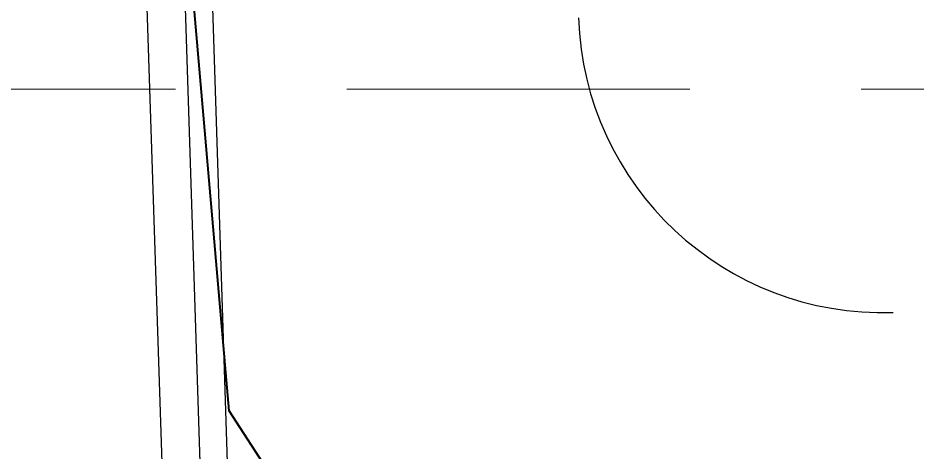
# Model space of a CAD drawing. Header units: inches. Extents: x -5337 to 1057, y 15227 to 19227.
# Drawn here: x -3732.7 to -3673.7, y 16005.5 to 16034 of the extents above; entities that cross this region are included whole.
import ezdxf

# ---------------------------------------------------------------- set-up
doc = ezdxf.new("R2010")
doc.units = ezdxf.units.IN
doc.header["$LTSCALE"] = 150
doc.header["$MEASUREMENT"] = 0
doc.linetypes.add('HIDDEN', pattern=[0.375, 0.25, -0.125])
for name, color, linetype in [('grid', 7, 'HIDDEN'), ('Level 28', 7, 'Continuous'), ('PAVING', 7, 'Continuous'), ('STORM', 7, 'Continuous')]:
    doc.layers.add(name, color=color, linetype=linetype)

msp = doc.modelspace()

# ---------------------------------------------------------------- linework, layer by layer
at = {"layer": 'grid', "color": 252, "linetype": 'HIDDEN', "lineweight": 0, "ltscale": 0.6}
msp.add_line((-5229.907, 16029.294), (954.593, 16029.294), dxfattribs=at)
at = {"layer": 'Level 28', "color": 250, "linetype": 'Continuous', "lineweight": 40}
for p, q in [((-3718.895, 16008.152), (-3731.664, 16156.136)), ((-3683.862, 15954.421), (-3718.895, 16008.152))]:
    msp.add_line(p, q, dxfattribs=at)
at = {"layer": 'PAVING'}
msp.add_line((-3723.169, 16132.595), (-3717.51, 15958.228), dxfattribs=at)
msp.add_arc((-3675.966, 16034.609), 20, 181.85879, 271.85879, dxfattribs=at)
at = {"layer": 'STORM', "color": 5}
for p, q in [((-3722.574, 15982.685), (-3730.05, 16213.043)), ((-3720.076, 15982.767), (-3724.523, 16119.815))]:
    msp.add_line(p, q, dxfattribs=at)

doc.saveas('drawing.dxf')
